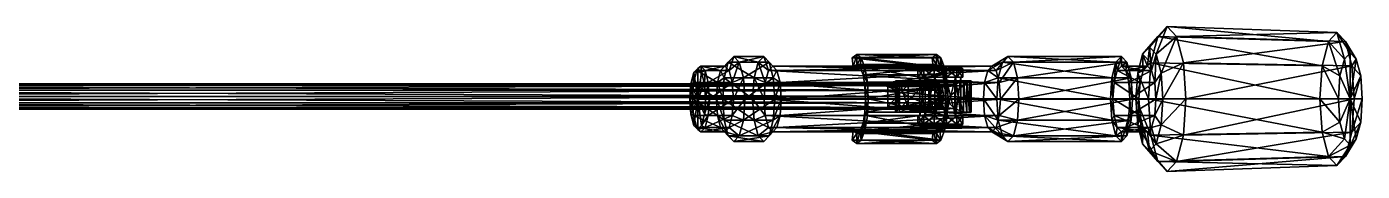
# Model space of a CAD drawing. Extents: x -34 to 96, y -27 to 27.
# Drawn here: x 31 to 95.7, y -3.6 to 3.4 of the extents above; entities that cross this region are included whole.
import ezdxf

# ---------------------------------------------------------------- set-up
doc = ezdxf.new("R2010")
doc.units = 0
doc.layers.add('MICR', color=171, linetype='CONTINUOUS')

msp = doc.modelspace()

# ---------------------------------------------------------------- meshes
at = {"layer": 'MICR', "color": 171}
mesh = msp.add_polyface(dxfattribs=at)
corners = [(86.021317, -0.117316, 169.641052), (85.933884, 1.143593, 169.967361), (87.016602, 1.64003, 169.367294), (85.694984, 2.066643, 170.858948), (86.683624, 2.926497, 170.609955), (85.368637, 2.404502, 172.076904), (86.228806, 3.397376, 172.307404), (85.04229, 2.066643, 173.29483), (85.773972, 2.926497, 174.004868), (84.803375, 1.143593, 174.186447), (85.44101, 1.640031, 175.247467), (84.715942, -0.117315, 174.512802), (85.319138, -0.117315, 175.702347), (84.803375, -1.378224, 174.186462), (85.44101, -1.874661, 175.247482), (85.04229, -2.301273, 173.29483), (85.773972, -3.161127, 174.004883), (85.368637, -2.639133, 172.07692), (86.228806, -3.632007, 172.307404), (85.694984, -2.301274, 170.858963), (86.683624, -3.161129, 170.60997), (85.933884, -1.378226, 169.967361), (87.016602, -1.874664, 169.36731), (87.138458, -0.117315, 168.912491), (85.683578, -0.117316, 170.515167), (85.628448, 0.677729, 170.720901), (85.477814, 1.259724, 171.283066), (85.272041, 1.472753, 172.051025), (85.066269, 1.259724, 172.818954), (84.915634, 0.677713, 173.381149), (84.860504, -0.117315, 173.586914), (84.915634, -0.912344, 173.381149), (85.066269, -1.494354, 172.818954), (85.272041, -1.707384, 172.051025), (85.477814, -1.494355, 171.283081), (85.628448, -0.912361, 170.720917), (84.427872, -0.117316, 170.178696), (84.372742, 0.677729, 170.384445), (84.222107, 1.259724, 170.946594), (84.016342, 1.472753, 171.714554), (83.81057, 1.259724, 172.482483), (83.659927, 0.677713, 173.044678), (83.659927, -0.912344, 173.044693), (83.81057, -1.494354, 172.482483), (84.016342, -1.707384, 171.714569), (84.222107, -1.494355, 170.946609), (84.372742, -0.912361, 170.384445), (84.551331, -0.117316, 169.717926), (84.479668, 0.916242, 169.985397), (84.479668, -1.150875, 169.985413)]
mesh.append_faces([[corners[k] for k in face] for face in [(3, 6, 4), (5, 8, 6), (7, 10, 8), (9, 12, 10), (11, 14, 12), (13, 16, 14), (15, 18, 16), (17, 20, 18)]], dxfattribs={"vtx0": -1})
mesh.append_faces([[corners[k] for k in face] for face in [(0, 1, 2), (1, 3, 4), (3, 5, 6), (5, 7, 8), (7, 9, 10), (9, 11, 12), (11, 13, 14), (13, 15, 16), (15, 17, 18), (17, 19, 20), (19, 21, 22), (21, 0, 23), (1, 0, 24), (24, 25, 1), (3, 1, 25), (25, 26, 3), (5, 3, 26), (26, 27, 5), (7, 5, 27), (27, 28, 7), (9, 7, 28), (28, 29, 9), (11, 9, 29), (29, 30, 11), (13, 11, 30), (30, 31, 13), (15, 13, 31), (31, 32, 15), (17, 15, 32), (32, 33, 17), (19, 17, 33), (33, 34, 19), (21, 19, 34), (34, 35, 21), (0, 21, 35), (35, 24, 0), (25, 24, 36), (36, 37, 25), (26, 25, 37), (37, 38, 26), (27, 26, 38), (38, 39, 27), (28, 27, 39), (29, 28, 40), (30, 29, 41), (32, 31, 42), (33, 32, 43), (34, 33, 44), (44, 45, 34), (35, 34, 45), (45, 46, 35), (24, 35, 46), (46, 36, 24), (47, 48, 37), (49, 47, 36)]], dxfattribs={"vtx2": -1})
mesh = msp.add_polyface(dxfattribs=at)
corners = [(86.021317, -0.117316, 169.641052), (87.016602, 1.64003, 169.367294), (87.138458, -0.117315, 168.912491), (85.933884, 1.143593, 169.967361), (86.683624, 2.926497, 170.609955), (85.694984, -2.301274, 170.858963), (87.016602, -1.874664, 169.36731), (86.683624, -3.161129, 170.60997), (85.933884, -1.378226, 169.967361), (95.18428, 1.496972, 171.812317), (95.296204, -0.117313, 171.394577), (94.878418, 2.67871, 172.953812), (86.228806, 3.397376, 172.307404), (94.460602, 3.111255, 174.513062), (85.773972, 2.926497, 174.004868), (94.042801, 2.67871, 176.072357), (85.44101, 1.640031, 175.247467), (93.736946, 1.496972, 177.213837), (85.319138, -0.117315, 175.702347), (93.624992, -0.117312, 177.631653), (85.44101, -1.874661, 175.247482), (93.736946, -1.731596, 177.213837), (85.773972, -3.161127, 174.004883), (94.042801, -2.913335, 176.072357), (86.228806, -3.632007, 172.307404), (94.460602, -3.345882, 174.513077), (94.878418, -2.913336, 172.953827), (95.18428, -1.731599, 171.812332), (95.610748, 1.002597, 172.81311), (95.688416, -0.117313, 172.5233), (95.39856, 1.822428, 173.604996), (95.108704, 2.122506, 174.686752), (94.818855, 1.822428, 175.768524), (94.606667, 1.002597, 176.56041), (94.529007, -0.117312, 176.85025), (94.606667, -1.237222, 176.560425), (94.818855, -2.057053, 175.768524), (95.108704, -2.357132, 174.686752), (95.39856, -2.057054, 173.605011), (95.610748, -1.237224, 172.81311), (95.108704, -0.117313, 174.686752)]
mesh.append_faces([[corners[k] for k in face] for face in [(0, 1, 2), (3, 4, 1), (5, 6, 7), (8, 2, 6), (2, 9, 10), (1, 11, 9), (4, 13, 11), (12, 15, 13), (14, 17, 15), (16, 19, 17), (18, 21, 19), (20, 23, 21), (22, 25, 23), (24, 26, 25), (7, 27, 26), (6, 10, 27), (10, 28, 29), (9, 30, 28), (11, 31, 30), (13, 32, 31), (15, 33, 32), (17, 34, 33), (19, 35, 34), (21, 36, 35), (23, 37, 36), (25, 38, 37), (26, 39, 38), (27, 29, 39)]], dxfattribs={"vtx0": -1})
mesh.append_faces([[corners[k] for k in face] for face in [(29, 28, 40), (28, 30, 40), (30, 31, 40), (31, 32, 40), (32, 33, 40), (33, 34, 40), (34, 35, 40), (35, 36, 40), (36, 37, 40), (37, 38, 40), (38, 39, 40), (39, 29, 40)]], dxfattribs={"vtx1": -1, "vtx2": -1})
mesh.append_faces([[corners[k] for k in face] for face in [(2, 1, 9), (1, 4, 11), (4, 12, 13), (12, 14, 15), (14, 16, 17), (16, 18, 19), (18, 20, 21), (20, 22, 23), (22, 24, 25), (24, 7, 26), (7, 6, 27), (6, 2, 10), (10, 9, 28), (9, 11, 30), (11, 13, 31), (13, 15, 32), (15, 17, 33), (17, 19, 34), (19, 21, 35), (21, 23, 36), (23, 25, 37), (25, 26, 38), (26, 27, 39), (27, 10, 29)]], dxfattribs={"vtx2": -1})
mesh = msp.add_polyface(dxfattribs=at)
corners = [(25.960756, 0.070827, 0.83757), (25.83005, 0.558632, 0.83757), (25.83005, 0.558633, 5.983749), (25.960756, 0.070828, 5.983749), (25.472952, 0.91573, 0.83757), (25.472952, 0.915731, 5.983749), (25.47295, -0.774076, 0.83757), (25.83005, -0.416979, 0.83757), (25.83005, -0.416977, 5.983749), (25.47295, -0.774075, 5.983749), (26.886934, 1.168825, -0.000038), (27.181143, 0.070827, -0.000038), (24.985147, 0.070827, -0.000038), (26.083145, 1.972615, -0.000038), (26.886934, -1.027173, -0.000038), (26.083143, -1.830962, -0.000038), (27.181143, 0.070827, 0.465294), (26.886934, 1.168825, 0.465294), (26.083145, 1.972615, 0.465294), (24.985146, 1.046437, 0.83757), (26.083143, -1.830962, 0.465294), (26.886934, -1.027173, 0.465294), (24.985146, 2.266823, 0.465293), (24.985146, -2.125169, -0.000038), (25.650734, 0.455106, 6.183746), (25.7537, 0.070828, 6.183746), (25.369423, 0.736416, 6.183746), (25.650734, -0.313449, 6.183746), (74.964539, 0.000012, 161.824158), (74.992798, 0.308269, 161.746521), (2.636459, 0.308278, 135.410965), (2.608215, 0.000021, 135.488571), (75.069962, 0.533928, 161.53447), (2.713642, 0.533937, 135.198914), (75.175415, 0.616525, 161.244812), (2.819069, 0.616534, 134.909271), (75.280846, 0.533928, 160.955124), (2.924507, 0.533937, 134.619568), (75.358025, 0.308269, 160.743073), (3.00168, 0.308278, 134.407547), (75.386269, 0.000012, 160.665466), (3.029928, 0.000021, 134.329926), (75.358025, -0.308244, 160.743088), (3.00168, -0.308235, 134.407562), (75.280846, -0.533904, 160.955139), (2.924507, -0.533895, 134.619583), (75.175415, -0.616501, 161.244827), (2.819069, -0.616492, 134.909286), (75.069962, -0.533904, 161.534485), (2.713642, -0.533895, 135.198929), (74.992798, -0.308245, 161.746536), (2.636459, -0.308236, 135.41098), (63.144203, 0.625949, 167.454651), (63.092667, -0.117315, 167.647034), (63.22377, -0.117315, 167.789322)]
mesh.append_faces([[corners[k] for k in face] for face in [(0, 2, 3), (1, 5, 2), (6, 8, 9), (7, 3, 8), (28, 30, 31), (29, 33, 30), (32, 35, 33), (34, 37, 35), (36, 39, 37), (38, 41, 39), (40, 43, 41), (42, 45, 43), (44, 47, 45), (46, 49, 47), (48, 51, 49), (50, 31, 51)]], dxfattribs={"vtx0": -1})
mesh.append_faces([[corners[k] for k in face] for face in [(10, 11, 12), (13, 10, 12), (14, 15, 12), (11, 14, 12)]], dxfattribs={"vtx1": -1, "vtx2": -1})
mesh.append_faces([[corners[k] for k in face] for face in [(0, 1, 2), (1, 4, 5), (6, 7, 8), (7, 0, 3), (1, 0, 16), (16, 17, 1), (4, 1, 17), (17, 18, 4), (19, 4, 18), (7, 6, 20), (20, 21, 7), (0, 7, 21), (21, 16, 0), (17, 16, 11), (11, 10, 17), (18, 17, 10), (10, 13, 18), (22, 18, 13), (23, 15, 20), (21, 20, 15), (15, 14, 21), (16, 21, 14), (14, 11, 16), (3, 2, 24), (24, 25, 3), (2, 5, 26), (26, 24, 2), (9, 8, 27), (8, 3, 25), (25, 27, 8), (28, 29, 30), (29, 32, 33), (32, 34, 35), (34, 36, 37), (36, 38, 39), (38, 40, 41), (40, 42, 43), (42, 44, 45), (44, 46, 47), (46, 48, 49), (48, 50, 51), (50, 28, 31), (52, 53, 54)]], dxfattribs={"vtx2": -1})
mesh = msp.add_polyface(dxfattribs=at)
corners = [(67.211159, -0.117316, 165.071609), (67.139488, 0.916242, 165.339081), (67.469055, 0.677729, 165.855072), (66.943665, 1.672836, 166.069885), (67.31842, 1.259724, 166.417236), (67.112648, 1.472753, 167.185181), (66.676163, 1.949774, 167.068222), (66.906876, 1.259724, 167.95311), (66.408661, 1.672836, 168.066528), (66.756233, 0.677713, 168.515305), (66.21283, 0.916222, 168.797379), (66.701103, -0.117315, 168.721085), (66.141159, -0.117315, 169.06488), (66.756233, -0.912344, 168.51532), (66.21283, -1.150852, 168.797394), (66.906876, -1.494354, 167.953125), (66.408661, -1.907466, 168.066544), (67.112648, -1.707384, 167.185196), (66.676163, -2.184404, 167.068237), (67.31842, -1.494355, 166.417236), (66.943665, -1.907467, 166.069901), (67.469055, -0.912361, 165.855072), (67.139488, -1.150875, 165.339081), (65.762268, -0.117316, 164.68338), (65.690598, 0.916242, 164.950836), (65.494781, 1.672836, 165.681656), (65.22728, 1.949773, 166.679993), (64.959778, 1.672836, 167.678299), (64.763947, 0.916222, 168.409149), (64.692276, -0.117315, 168.676651), (64.763947, -1.150852, 168.409164), (64.959778, -1.907466, 167.678299), (65.22728, -2.184404, 166.679993), (65.494781, -1.907467, 165.681656), (65.690598, -1.150875, 164.950851), (65.205956, -0.117316, 165.028168), (65.150826, 0.677729, 165.233902), (65.000198, 1.259724, 165.796066), (64.794418, 1.472753, 166.564026), (64.588654, 1.259724, 167.33194), (64.588654, -1.494355, 167.331955), (64.794418, -1.707384, 166.564026), (65.000198, -1.494356, 165.796066), (65.150826, -0.912361, 165.233917), (64.046844, -0.117316, 164.717575), (63.991714, -0.912361, 164.923325)]
mesh.append_faces([[corners[k] for k in face] for face in [(0, 1, 2), (1, 3, 4), (5, 4, 3), (3, 6, 5), (7, 5, 6), (6, 8, 7), (9, 7, 8), (8, 10, 9), (11, 9, 10), (10, 12, 11), (13, 11, 12), (12, 14, 13), (15, 13, 14), (14, 16, 15), (17, 15, 16), (16, 18, 17), (19, 17, 18), (18, 20, 19), (21, 19, 20), (20, 22, 21), (1, 0, 23), (23, 24, 1), (3, 1, 24), (24, 25, 3), (6, 3, 25), (25, 26, 6), (8, 6, 26), (26, 27, 8), (10, 8, 27), (27, 28, 10), (12, 10, 28), (28, 29, 12), (14, 12, 29), (29, 30, 14), (16, 14, 30), (30, 31, 16), (18, 16, 31), (31, 32, 18), (20, 18, 32), (32, 33, 20), (22, 20, 33), (33, 34, 22), (0, 22, 34), (34, 23, 0), (24, 23, 35), (35, 36, 24), (25, 24, 36), (36, 37, 25), (26, 25, 37), (37, 38, 26), (27, 26, 38), (38, 39, 27), (28, 27, 39), (32, 31, 40), (40, 41, 32), (33, 32, 41), (41, 42, 33), (34, 33, 42), (42, 43, 34), (23, 34, 43), (43, 35, 23), (36, 35, 44), (35, 43, 45)]], dxfattribs={"vtx2": -1})
mesh = msp.add_polyface(dxfattribs=at)
corners = [(73.070908, -0.756363, 162.30098), (73.130119, -0.756363, 162.449005), (73.070908, 0.766728, 162.30098), (73.130119, 0.766728, 162.449005), (73.263847, -0.756363, 162.567734), (73.085861, 0.766728, 162.122772), (73.085861, -0.756363, 162.122772), (72.690475, -0.480256, 166.748016), (72.690475, 0.490621, 166.748001), (73.677361, 0.590621, 162.67865), (74.886292, 1.425679, 169.929871), (71.020653, 1.425679, 168.894073), (71.186066, 1.55281, 168.276718), (71.186066, 2.040183, 168.276718), (70.972382, 1.875953, 169.074234), (75.051704, 2.040183, 169.312515), (75.051704, 1.552809, 169.312515), (71.351486, 1.425679, 167.659378), (71.399765, 1.875953, 167.479218), (75.265396, 1.875953, 168.515015), (75.217125, 1.425679, 168.69516), (71.49173, 1.063641, 167.136002), (71.580917, 1.408266, 166.803131), (75.446548, 1.408266, 167.838913), (75.357361, 1.063641, 168.171799), (71.585426, 0.521814, 166.786301), (71.701965, 0.708323, 166.351379), (75.567596, 0.708323, 167.387161), (75.451065, 0.521814, 167.822098), (71.618332, -0.117315, 166.663513), (71.744476, -0.117315, 166.192749), (75.610107, -0.117316, 167.228546), (75.483963, -0.117316, 167.69931), (71.585426, -0.756445, 166.786316), (71.701965, -0.942954, 166.351379), (75.567596, -0.942954, 167.387177), (75.451065, -0.756445, 167.822098), (71.49173, -1.298272, 167.136017), (71.580917, -1.642897, 166.803131), (75.446556, -1.642897, 167.838928), (75.357361, -1.298272, 168.171814), (71.351486, -1.66031, 167.659378), (71.399765, -2.110584, 167.479218), (75.265396, -2.110584, 168.515015), (75.217125, -1.66031, 168.695175), (71.186066, -1.787441, 168.276733), (71.186066, -2.274814, 168.276733), (75.051704, -2.274814, 169.312531), (75.051704, -1.787441, 169.312531), (71.020653, -1.66031, 168.894089), (70.972382, -2.110584, 169.074234), (74.838013, -2.110584, 170.110031), (67.524185, -0.117316, 165.649323), (67.469055, 0.677729, 165.855072), (78.094223, 0.677729, 168.702103), (67.31842, 1.259724, 166.417236), (77.943596, 1.259724, 169.264267), (67.112648, 1.472753, 167.185181), (77.737823, 1.472753, 170.032211), (66.906876, 1.259724, 167.95311), (77.532059, 1.259724, 170.80014), (66.756233, 0.677713, 168.515305), (77.381409, 0.677713, 171.362335), (66.701103, -0.117315, 168.721085), (77.326279, -0.117315, 171.568115), (66.756233, -0.912344, 168.51532), (77.381409, -0.912344, 171.36235), (66.906876, -1.494354, 167.953125), (77.532059, -1.494354, 170.80014), (67.112648, -1.707384, 167.185196), (77.737823, -1.707384, 170.032227), (67.31842, -1.494355, 166.417236), (77.943596, -1.494355, 169.264267), (67.469055, -0.912361, 165.855072), (78.094223, -0.912361, 168.702103), (78.149353, -0.117316, 168.496353), (67.211159, -0.117316, 165.071609), (67.139488, 0.916242, 165.339081), (67.139488, -1.150875, 165.339081)]
mesh.append_faces([[corners[k] for k in face] for face in [(11, 13, 12), (14, 15, 13), (12, 18, 17), (13, 19, 18), (17, 22, 21), (18, 23, 22), (21, 26, 25), (22, 27, 26), (25, 30, 29), (26, 31, 30), (29, 34, 33), (30, 35, 34), (33, 38, 37), (34, 39, 38), (37, 42, 41), (38, 43, 42), (41, 46, 45), (42, 47, 46), (45, 50, 49), (46, 51, 50)]], dxfattribs={"vtx0": -1})
mesh.append_faces([[corners[k] for k in face] for face in [(0, 1, 2), (3, 2, 1), (1, 4, 3), (2, 5, 0), (6, 0, 5), (11, 10, 14), (50, 51, 49)]], dxfattribs={"vtx1": -1})
mesh.append_faces([[corners[k] for k in face] for face in [(7, 8, 9), (10, 11, 12), (11, 14, 13), (16, 12, 17), (12, 13, 18), (20, 17, 21), (17, 18, 22), (24, 21, 25), (21, 22, 26), (28, 25, 29), (25, 26, 30), (32, 29, 33), (29, 30, 34), (36, 33, 37), (33, 34, 38), (40, 37, 41), (37, 38, 42), (44, 41, 45), (41, 42, 46), (48, 45, 49), (45, 46, 50), (52, 53, 54), (53, 55, 56), (55, 57, 58), (57, 59, 60), (59, 61, 62), (61, 63, 64), (63, 65, 66), (65, 67, 68), (67, 69, 70), (69, 71, 72), (71, 73, 74), (73, 52, 75), (53, 52, 76), (55, 53, 77), (52, 73, 78), (78, 76, 52)]], dxfattribs={"vtx2": -1})
mesh = msp.add_polyface(dxfattribs=at)
corners = [(75.237152, 1.44505, 161.271942), (74.240906, 1.44505, 161.538895), (74.507851, 1.44505, 162.001236), (74.240906, 1.44505, 161.005005), (74.507851, 1.44505, 160.542648), (74.970207, 0.944949, 162.268188), (74.507851, 0.944949, 162.001236), (74.507851, -0.941985, 162.001251), (74.240906, 0.944949, 161.538895), (74.240906, -0.941985, 161.538895), (74.240906, 0.944949, 161.005005), (74.240906, -0.941985, 161.005005), (74.507851, 0.944949, 160.542648), (74.507851, -0.941985, 160.542664), (74.943413, 0.94505, 162.368179), (74.434647, 0.94505, 162.074448), (74.140915, 0.945049, 161.565689), (74.140915, 0.94505, 160.97821), (74.434647, 0.945049, 160.469437), (74.970207, 0.94495, 160.275711), (74.943413, 0.945049, 160.175705), (74.943413, 1.34505, 162.368179), (74.434647, 1.34505, 162.074448), (74.140915, 1.34505, 161.565689), (74.140915, 1.34505, 160.97821), (74.434647, 1.34505, 160.469437), (74.943413, 1.34505, 160.175705), (74.970207, 1.44505, 162.268188), (74.761185, -0.480256, 167.302872), (74.761185, 0.490621, 167.302872), (72.690475, 0.490621, 166.748001), (73.085861, -0.756363, 162.122772), (73.085861, 0.766728, 162.122772), (74.687653, 0.766728, 159.498138), (73.263847, 0.766728, 162.567734), (76.354813, 0.766728, 163.395966), (73.070908, 0.766728, 162.30098), (73.130119, 0.766728, 162.449005), (73.263847, -0.756363, 162.567734), (73.677361, 0.590621, 162.67865), (73.677361, -0.580256, 162.67865), (75.941254, 0.590621, 163.285278), (74.886292, 1.425679, 169.929871), (71.186066, 1.55281, 168.276718), (75.051704, 1.552809, 169.312515), (70.972382, 1.875953, 169.074234), (74.838013, 1.875953, 170.110016), (75.051704, 2.040183, 169.312515), (71.351486, 1.425679, 167.659378), (75.217125, 1.425679, 168.69516), (71.186066, 2.040183, 168.276718), (75.265396, 1.875953, 168.515015), (71.49173, 1.063641, 167.136002), (75.357361, 1.063641, 168.171799), (71.399765, 1.875953, 167.479218), (75.446548, 1.408266, 167.838913), (71.585426, 0.521814, 166.786301), (75.451065, 0.521814, 167.822098), (71.580917, 1.408266, 166.803131), (75.567596, 0.708323, 167.387161), (71.618332, -0.117315, 166.663513), (75.483963, -0.117316, 167.69931), (71.701965, 0.708323, 166.351379), (75.610107, -0.117316, 167.228546), (78.094223, 0.677729, 168.702103), (78.149353, -0.117316, 168.496353), (67.524185, -0.117316, 165.649323), (77.943596, 1.259724, 169.264267), (67.469055, 0.677729, 165.855072), (77.737823, 1.472753, 170.032211), (67.31842, 1.259724, 166.417236), (77.532059, 1.259724, 170.80014), (67.112648, 1.472753, 167.185181), (77.381409, 0.677713, 171.362335), (66.906876, 1.259724, 167.95311), (77.326279, -0.117315, 171.568115), (66.756233, 0.677713, 168.515305)]
mesh.append_faces([[corners[k] for k in face] for face in [(42, 43, 44), (44, 48, 49), (49, 52, 53), (53, 56, 57), (57, 60, 61)]], dxfattribs={"vtx0": -1})
mesh.append_faces([[corners[k] for k in face] for face in [(0, 1, 2), (0, 3, 1), (0, 4, 3), (33, 34, 35), (33, 36, 37), (33, 37, 34)]], dxfattribs={"vtx0": -1, "vtx2": -1})
mesh.append_faces([[corners[k] for k in face] for face in [(34, 37, 38), (46, 45, 42)]], dxfattribs={"vtx1": -1})
mesh.append_faces([[corners[k] for k in face] for face in [(5, 6, 7), (6, 8, 9), (8, 10, 11), (10, 12, 13), (14, 15, 6), (8, 6, 15), (15, 16, 8), (10, 8, 16), (16, 17, 10), (12, 10, 17), (17, 18, 12), (19, 12, 18), (18, 20, 19), (15, 14, 21), (21, 22, 15), (16, 15, 22), (22, 23, 16), (17, 16, 23), (23, 24, 17), (18, 17, 24), (24, 25, 18), (20, 18, 25), (25, 26, 20), (22, 21, 27), (27, 2, 22), (23, 22, 2), (2, 1, 23), (24, 23, 1), (1, 3, 24), (25, 24, 3), (3, 4, 25), (26, 25, 4), (28, 29, 30), (31, 32, 33), (33, 32, 36), (35, 34, 39), (40, 39, 34), (41, 39, 30), (30, 29, 41), (45, 46, 47), (50, 47, 51), (54, 51, 55), (58, 55, 59), (62, 59, 63), (64, 65, 66), (67, 64, 68), (69, 67, 70), (71, 69, 72), (73, 71, 74), (75, 73, 76)]], dxfattribs={"vtx2": -1})
mesh = msp.add_polyface(dxfattribs=at)
corners = [(74.992798, 0.308269, 161.746521), (74.964539, 0.000012, 161.824158), (75.175415, 0.000012, 161.244827), (75.069962, 0.533928, 161.53447), (75.175415, 0.616525, 161.244812), (75.280846, 0.533928, 160.955124), (75.358025, 0.308269, 160.743073), (75.386269, 0.000012, 160.665466), (75.237152, 1.44505, 161.271942), (75.966446, 1.44505, 162.001236), (76.233383, 1.445049, 161.538895), (75.504089, 1.44505, 162.268188), (74.970207, 1.44505, 162.268188), (74.507851, 1.44505, 162.001236), (74.970207, 1.44505, 160.275711), (74.507851, 1.44505, 160.542648), (75.504089, 1.445049, 160.275711), (75.966446, 1.44505, 160.542648), (76.233383, 1.44505, 161.005005), (76.233383, 0.944949, 161.538895), (75.966446, 0.944949, 162.001236), (75.966446, -0.941985, 162.001251), (75.504089, 0.944949, 162.268188), (75.504089, -0.941985, 162.268188), (74.970207, 0.944949, 162.268188), (74.970207, -0.941985, 162.268188), (74.507851, 0.944949, 160.542648), (74.970207, 0.94495, 160.275711), (74.970207, -0.941985, 160.275711), (75.504089, 0.94495, 160.275711), (75.504089, -0.941985, 160.275711), (75.966446, 0.944949, 160.542648), (75.966446, -0.941985, 160.542664), (76.03965, 0.945049, 162.074448), (75.530884, 0.94505, 162.368179), (74.943413, 0.94505, 162.368179), (74.507851, 0.944949, 162.001236), (74.943413, 0.945049, 160.175705), (75.530884, 0.945049, 160.175705), (76.03965, 0.945049, 160.469437), (76.03965, 1.34505, 162.074448), (75.530884, 1.34505, 162.368179), (74.943413, 1.34505, 162.368179), (74.943413, 1.34505, 160.175705), (75.530884, 1.345049, 160.175705), (76.03965, 1.34505, 160.469437), (74.687653, -0.756363, 159.498138), (74.687653, 0.766728, 159.498138), (76.656555, 0.766728, 160.025711), (76.731445, 0.766728, 163.099609), (76.529999, 0.766728, 163.360016), (76.655289, 0.766728, 163.261429), (76.354813, 0.766728, 163.395966), (73.677361, 0.590621, 162.67865), (75.941254, 0.590621, 163.285278), (75.941254, -0.580256, 163.285278), (74.761185, 0.490621, 167.302872), (74.838013, 1.875953, 170.110016), (75.051704, 1.552809, 169.312515), (75.051704, 2.040183, 169.312515), (74.886292, 1.425679, 169.929871), (75.217125, 1.425679, 168.69516), (75.265396, 1.875953, 168.515015), (75.357361, 1.063641, 168.171799), (75.446548, 1.408266, 167.838913), (75.451065, 0.521814, 167.822098), (75.567596, 0.708323, 167.387161), (75.483963, -0.117316, 167.69931), (75.610107, -0.117316, 167.228546)]
mesh.append_faces([[corners[k] for k in face] for face in [(47, 49, 48), (57, 58, 59), (59, 61, 62), (62, 63, 64), (64, 65, 66), (66, 67, 68)]], dxfattribs={"vtx0": -1})
mesh.append_faces([[corners[k] for k in face] for face in [(8, 9, 10), (8, 11, 9), (8, 12, 11), (8, 13, 12), (8, 14, 15), (8, 16, 14), (8, 17, 16), (8, 18, 17), (8, 10, 18), (47, 50, 51), (47, 52, 50), (47, 51, 49)]], dxfattribs={"vtx0": -1, "vtx2": -1})
mesh.append_faces([[corners[k] for k in face] for face in [(0, 1, 2), (3, 0, 2), (4, 3, 2), (5, 4, 2), (6, 5, 2), (7, 6, 2)]], dxfattribs={"vtx1": -1, "vtx2": -1})
mesh.append_faces([[corners[k] for k in face] for face in [(19, 20, 21), (20, 22, 23), (22, 24, 25), (26, 27, 28), (27, 29, 30), (29, 31, 32), (22, 20, 33), (33, 34, 22), (24, 22, 34), (34, 35, 24), (36, 24, 35), (29, 27, 37), (37, 38, 29), (31, 29, 38), (38, 39, 31), (34, 33, 40), (40, 41, 34), (35, 34, 41), (41, 42, 35), (38, 37, 43), (43, 44, 38), (39, 38, 44), (44, 45, 39), (41, 40, 9), (9, 11, 41), (42, 41, 11), (11, 12, 42), (15, 14, 43), (44, 43, 14), (14, 16, 44), (45, 44, 16), (16, 17, 45), (46, 47, 48), (53, 54, 52), (55, 54, 56), (57, 60, 58), (59, 58, 61), (62, 61, 63), (64, 63, 65), (66, 65, 67)]], dxfattribs={"vtx2": -1})
mesh = msp.add_polyface(dxfattribs=at)
corners = [(76.233383, 0.944949, 161.538895), (75.966446, -0.941985, 162.001251), (76.233383, -0.941985, 161.538895), (75.966446, 0.944949, 160.542648), (76.233383, 0.944949, 161.005005), (76.233383, -0.941985, 161.005005), (75.966446, 0.944949, 162.001236), (76.333389, 0.945049, 161.565689), (76.03965, 0.945049, 162.074448), (76.03965, 0.945049, 160.469437), (76.333389, 0.94505, 160.97821), (76.03965, -0.942085, 162.074463), (76.333389, -0.942085, 161.565689), (75.966446, -0.941985, 160.542664), (76.333389, -0.942085, 160.97821), (76.03965, -0.942085, 160.469452), (76.333389, 1.345049, 161.565689), (76.03965, 1.34505, 162.074448), (76.03965, 1.34505, 160.469437), (76.333389, 1.34505, 160.97821), (76.03965, -1.342085, 162.074463), (76.333389, -1.342085, 161.565689), (76.333389, -1.342085, 160.97821), (76.03965, -1.342085, 160.469452), (76.233383, 1.445049, 161.538895), (75.966446, 1.44505, 162.001236), (75.966446, 1.44505, 160.542648), (76.233383, 1.44505, 161.005005), (75.966446, -1.442085, 162.001251), (76.233383, -1.442085, 161.538895), (76.233383, -1.442085, 161.005005), (75.966446, -1.442085, 160.542664), (76.656555, -0.756363, 160.025711), (76.656555, 0.766728, 160.025711), (76.731445, 0.766728, 163.099609), (76.731445, -0.756363, 163.099625), (76.529999, -0.756363, 163.360031), (76.655289, -0.756363, 163.261429), (76.529999, 0.766728, 163.360016), (76.655289, 0.766728, 163.261429), (76.354813, 0.766728, 163.395966), (76.354813, -0.756363, 163.395981), (75.941254, 0.590621, 163.285278), (75.941254, -0.580256, 163.285278), (77.943596, 1.259724, 169.264267), (77.737823, 1.472753, 170.032211), (78.510567, 1.949774, 170.239273), (77.532059, 1.259724, 170.80014), (78.243073, 1.672836, 171.237579), (78.047226, 0.916222, 171.96843), (77.381409, 0.677713, 171.362335), (77.975555, -0.117315, 172.235931), (77.326279, -0.117315, 171.568115), (78.047226, -1.150852, 171.968445), (77.381409, -0.912344, 171.36235), (78.243073, -1.907466, 171.237579), (77.532059, -1.494354, 170.80014), (78.510567, -2.184404, 170.239288), (77.737823, -1.707384, 170.032227), (77.943596, -1.494355, 169.264267), (78.778076, -1.907467, 169.240952)]
mesh.append_faces([[corners[k] for k in face] for face in [(0, 1, 2), (4, 2, 5), (32, 34, 35)]], dxfattribs={"vtx0": -1})
mesh.append_faces([[corners[k] for k in face] for face in [(36, 37, 38), (39, 38, 37), (37, 35, 39), (34, 39, 35), (38, 40, 36), (41, 36, 40)]], dxfattribs={"vtx1": -1})
mesh.append_faces([[corners[k] for k in face] for face in [(3, 4, 5), (4, 0, 2), (6, 0, 7), (7, 8, 6), (4, 3, 9), (9, 10, 4), (0, 4, 10), (10, 7, 0), (2, 1, 11), (11, 12, 2), (13, 5, 14), (14, 15, 13), (5, 2, 12), (12, 14, 5), (8, 7, 16), (16, 17, 8), (10, 9, 18), (18, 19, 10), (7, 10, 19), (19, 16, 7), (12, 11, 20), (20, 21, 12), (15, 14, 22), (22, 23, 15), (14, 12, 21), (21, 22, 14), (17, 16, 24), (24, 25, 17), (19, 18, 26), (26, 27, 19), (16, 19, 27), (27, 24, 16), (21, 20, 28), (28, 29, 21), (23, 22, 30), (30, 31, 23), (22, 21, 29), (29, 30, 22), (32, 33, 34), (41, 40, 42), (42, 43, 41), (44, 45, 46), (45, 47, 48), (49, 48, 47), (47, 50, 49), (51, 49, 50), (50, 52, 51), (53, 51, 52), (52, 54, 53), (55, 53, 54), (54, 56, 55), (57, 55, 56), (56, 58, 57), (58, 59, 60)]], dxfattribs={"vtx2": -1})
mesh = msp.add_polyface(dxfattribs=at)
corners = [(84.016342, 1.472753, 171.714554), (83.81057, 1.259724, 172.482483), (85.066269, 1.259724, 172.818954), (83.659927, 0.677713, 173.044678), (84.915634, 0.677713, 173.381149), (83.604797, -0.117315, 173.250443), (84.860504, -0.117315, 173.586914), (84.915634, -0.912344, 173.381149), (83.659927, -0.912344, 173.044693), (83.81057, -1.494354, 172.482483), (85.066269, -1.494354, 172.818954), (84.016342, -1.707384, 171.714569), (85.272041, -1.707384, 172.051025), (84.372742, 0.677729, 170.384445), (84.427872, -0.117316, 170.178696), (84.551331, -0.117316, 169.717926), (84.222107, 1.259724, 170.946594), (84.479668, 0.916242, 169.985397), (84.283844, 1.672836, 170.716217), (84.016342, 1.949774, 171.714554), (83.74884, 1.672836, 172.71286), (83.553009, 0.916222, 173.44371), (83.481339, -0.117315, 173.711212), (83.553009, -1.150852, 173.44371), (83.74884, -1.907466, 172.71286), (84.016342, -2.184404, 171.714554), (84.222107, -1.494355, 170.946609), (84.283844, -1.907467, 170.716217), (84.372742, -0.912361, 170.384445), (84.479668, -1.150875, 169.985413), (79.045563, -0.117316, 168.242661), (78.973892, 0.916242, 168.510117), (78.778076, 1.672836, 169.240936), (78.510567, 1.949774, 170.239273), (78.243073, 1.672836, 171.237579), (78.047226, 0.916222, 171.96843), (77.975555, -0.117315, 172.235931), (78.047226, -1.150852, 171.968445), (78.243073, -1.907466, 171.237579), (78.510567, -2.184404, 170.239288), (78.778076, -1.907467, 169.240952), (78.973892, -1.150875, 168.510132), (78.149353, -0.117316, 168.496353), (78.094223, 0.677729, 168.702103), (77.943596, 1.259724, 169.264267), (77.737823, 1.472753, 170.032211), (77.737823, -1.707384, 170.032227), (77.943596, -1.494355, 169.264267), (78.094223, -0.912361, 168.702103)]
mesh.append_faces([[corners[k] for k in face] for face in [(0, 1, 2), (1, 3, 4), (3, 5, 6), (7, 6, 5), (5, 8, 7), (8, 9, 10), (9, 11, 12), (13, 14, 15), (16, 13, 17), (17, 18, 16), (0, 16, 18), (18, 19, 0), (1, 0, 19), (19, 20, 1), (3, 1, 20), (20, 21, 3), (5, 3, 21), (21, 22, 5), (8, 5, 22), (22, 23, 8), (9, 8, 23), (23, 24, 9), (11, 9, 24), (24, 25, 11), (26, 11, 25), (25, 27, 26), (28, 26, 27), (27, 29, 28), (14, 28, 29), (17, 15, 30), (30, 31, 17), (18, 17, 31), (31, 32, 18), (19, 18, 32), (32, 33, 19), (20, 19, 33), (33, 34, 20), (21, 20, 34), (34, 35, 21), (22, 21, 35), (35, 36, 22), (23, 22, 36), (36, 37, 23), (24, 23, 37), (37, 38, 24), (25, 24, 38), (38, 39, 25), (27, 25, 39), (39, 40, 27), (29, 27, 40), (40, 41, 29), (15, 29, 41), (41, 30, 15), (31, 30, 42), (42, 43, 31), (32, 31, 43), (43, 44, 32), (33, 32, 44), (34, 33, 45), (40, 39, 46), (41, 40, 47), (47, 48, 41), (30, 41, 48), (48, 42, 30)]], dxfattribs={"vtx2": -1})
mesh = msp.add_polyface(dxfattribs=at)
corners = [(63.810616, 0.625966, 164.967621), (63.862152, -0.117316, 164.775269), (63.477413, -0.117316, 166.211136), (63.669788, 1.170066, 165.493179), (63.477413, 1.369225, 166.211136), (63.285042, 1.170066, 166.929047), (63.144203, 0.625949, 167.454651), (63.092667, -0.117315, 167.647034), (63.144203, -0.860579, 167.454651), (63.285042, -1.404697, 166.929062), (63.477413, -1.603856, 166.211136), (63.669788, -1.404698, 165.493179), (63.810616, -0.860599, 164.967621), (64.588654, 1.259724, 167.33194), (64.438011, 0.677713, 167.89415), (64.763947, 0.916222, 168.409149), (64.692276, -0.117315, 168.676651), (64.382881, -0.117315, 168.099915), (64.763947, -1.150852, 168.409164), (64.438011, -0.912344, 167.89415), (64.959778, -1.907466, 167.678299), (64.588654, -1.494355, 167.331955), (64.046844, -0.117316, 164.717575), (63.991714, 0.677729, 164.923325), (65.150826, 0.677729, 165.233902), (65.000198, 1.259724, 165.796066), (63.841084, 1.259724, 165.485474), (64.794418, 1.472753, 166.564026), (63.635311, 1.472753, 166.253433), (63.429543, 1.259724, 167.021362), (63.2789, 0.677713, 167.583557), (63.22377, -0.117315, 167.789322), (63.2789, -0.912344, 167.583557), (63.429543, -1.494355, 167.021362), (64.794418, -1.707384, 166.564026), (63.635311, -1.707384, 166.253448), (65.000198, -1.494356, 165.796066), (63.841084, -1.494355, 165.485489), (65.150826, -0.912361, 165.233917), (63.991714, -0.912361, 164.923325), (65.205956, -0.117316, 165.028168)]
mesh.append_faces([[corners[k] for k in face] for face in [(0, 1, 2), (3, 0, 2), (4, 3, 2), (5, 4, 2), (6, 5, 2), (7, 6, 2), (8, 7, 2), (9, 8, 2), (10, 9, 2), (11, 10, 2), (12, 11, 2), (1, 12, 2)]], dxfattribs={"vtx1": -1, "vtx2": -1})
mesh.append_faces([[corners[k] for k in face] for face in [(13, 14, 15), (16, 15, 14), (14, 17, 16), (18, 16, 17), (17, 19, 18), (20, 18, 19), (19, 21, 20), (22, 23, 24), (25, 24, 23), (23, 26, 25), (27, 25, 26), (26, 28, 27), (13, 27, 28), (28, 29, 13), (14, 13, 29), (29, 30, 14), (17, 14, 30), (30, 31, 17), (19, 17, 31), (31, 32, 19), (21, 19, 32), (32, 33, 21), (34, 21, 33), (33, 35, 34), (36, 34, 35), (35, 37, 36), (38, 36, 37), (37, 39, 38), (39, 22, 40), (23, 22, 1), (1, 0, 23), (26, 23, 0), (0, 3, 26), (28, 26, 3), (3, 4, 28), (29, 28, 4), (4, 5, 29), (30, 29, 5), (5, 6, 30), (31, 30, 6), (32, 31, 7), (7, 8, 32), (33, 32, 8), (8, 9, 33), (35, 33, 9), (9, 10, 35), (37, 35, 10), (10, 11, 37), (39, 37, 11), (11, 12, 39), (22, 39, 12), (12, 1, 22)]], dxfattribs={"vtx2": -1})
mesh = msp.add_polyface(dxfattribs=at)
corners = [(74.507851, 0.944949, 162.001236), (74.240906, -0.941985, 161.538895), (74.507851, -0.941985, 162.001251), (74.240906, 0.944949, 161.538895), (74.240906, -0.941985, 161.005005), (74.240906, 0.944949, 161.005005), (74.507851, -0.941985, 160.542664), (74.507851, 0.944949, 160.542648), (74.970207, -0.941985, 160.275711), (75.237152, -1.442085, 161.271957), (74.507851, -1.442085, 162.001251), (74.240906, -1.442085, 161.538895), (74.240906, -1.442085, 161.005005), (74.507851, -1.442085, 160.542664), (74.970207, -0.941985, 162.268188), (74.434647, -0.942085, 162.074463), (74.943413, -0.942085, 162.368195), (74.140915, -0.942085, 161.565689), (74.140915, -0.942085, 160.97821), (74.434647, -0.942085, 160.469452), (74.943413, -0.942085, 160.17572), (74.434647, -1.342085, 162.074463), (74.943413, -1.342085, 162.368195), (74.140915, -1.342085, 161.565689), (74.140915, -1.342085, 160.97821), (74.434647, -1.342085, 160.469452), (74.943413, -1.342085, 160.17572), (74.970207, -1.442085, 160.275711), (74.687653, -0.756363, 159.498138), (76.354813, -0.756363, 163.395981), (73.085861, -0.756363, 162.122772), (74.761185, -0.480256, 167.302872), (72.690475, 0.490621, 166.748001), (72.690475, -0.480256, 166.748016), (74.687653, 0.766728, 159.498138), (73.070908, -0.756363, 162.30098), (73.130119, -0.756363, 162.449005), (73.263847, -0.756363, 162.567734), (73.263847, 0.766728, 162.567734), (73.677361, -0.580256, 162.67865), (75.941254, -0.580256, 163.285278), (73.677361, 0.590621, 162.67865), (75.483963, -0.117316, 167.69931), (71.585426, -0.756445, 166.786316), (75.451065, -0.756445, 167.822098), (71.744476, -0.117315, 166.192749), (75.610107, -0.117316, 167.228546), (75.567596, -0.942954, 167.387177), (71.49173, -1.298272, 167.136017), (75.357361, -1.298272, 168.171814), (71.701965, -0.942954, 166.351379), (75.446556, -1.642897, 167.838928), (71.351486, -1.66031, 167.659378), (75.217125, -1.66031, 168.695175), (71.580917, -1.642897, 166.803131), (75.265396, -2.110584, 168.515015), (71.186066, -1.787441, 168.276733), (75.051704, -1.787441, 169.312531), (71.399765, -2.110584, 167.479218), (75.051704, -2.274814, 169.312531), (71.020653, -1.66031, 168.894089), (74.886292, -1.66031, 169.929871), (71.186066, -2.274814, 168.276733), (74.838013, -2.110584, 170.110031), (77.381409, -0.912344, 171.36235), (77.326279, -0.117315, 171.568115), (66.701103, -0.117315, 168.721085), (77.532059, -1.494354, 170.80014), (66.756233, -0.912344, 168.51532), (77.737823, -1.707384, 170.032227), (66.906876, -1.494354, 167.953125), (77.943596, -1.494355, 169.264267), (67.112648, -1.707384, 167.185196), (78.094223, -0.912361, 168.702103), (67.31842, -1.494355, 166.417236), (78.149353, -0.117316, 168.496353), (67.469055, -0.912361, 165.855072)]
mesh.append_faces([[corners[k] for k in face] for face in [(0, 1, 2), (3, 4, 1), (5, 6, 4), (7, 8, 6), (31, 32, 33), (30, 34, 28), (36, 29, 37), (42, 43, 44), (44, 48, 49), (49, 52, 53), (53, 56, 57), (57, 60, 61)]], dxfattribs={"vtx0": -1})
mesh.append_faces([[corners[k] for k in face] for face in [(28, 29, 30), (35, 29, 36)]], dxfattribs={"vtx0": -1, "vtx1": -1})
mesh.append_faces([[corners[k] for k in face] for face in [(9, 10, 11), (9, 11, 12), (9, 12, 13), (29, 35, 30)]], dxfattribs={"vtx0": -1, "vtx2": -1})
mesh.append_faces([[corners[k] for k in face] for face in [(61, 60, 63)]], dxfattribs={"vtx1": -1})
mesh.append_faces([[corners[k] for k in face] for face in [(14, 2, 15), (15, 16, 14), (2, 1, 17), (17, 15, 2), (1, 4, 18), (18, 17, 1), (4, 6, 19), (19, 18, 4), (20, 19, 6), (16, 15, 21), (21, 22, 16), (15, 17, 23), (23, 21, 15), (17, 18, 24), (24, 23, 17), (18, 19, 25), (25, 24, 18), (19, 20, 26), (26, 25, 19), (22, 21, 10), (21, 23, 11), (11, 10, 21), (23, 24, 12), (12, 11, 23), (24, 25, 13), (13, 12, 24), (25, 26, 27), (27, 13, 25), (38, 37, 39), (40, 39, 37), (41, 39, 33), (39, 40, 31), (31, 33, 39), (45, 46, 47), (50, 47, 51), (54, 51, 55), (58, 55, 59), (62, 59, 63), (64, 65, 66), (67, 64, 68), (69, 67, 70), (71, 69, 72), (73, 71, 74), (75, 73, 76)]], dxfattribs={"vtx2": -1})
mesh = msp.add_polyface(dxfattribs=at)
corners = [(75.358025, -0.308244, 160.743088), (75.386269, 0.000012, 160.665466), (75.175415, 0.000012, 161.244827), (75.280846, -0.533904, 160.955139), (75.175415, -0.616501, 161.244827), (75.069962, -0.533904, 161.534485), (74.992798, -0.308245, 161.746536), (74.964539, 0.000012, 161.824158), (75.966446, 0.944949, 162.001236), (75.504089, -0.941985, 162.268188), (75.966446, -0.941985, 162.001251), (75.504089, 0.944949, 162.268188), (74.970207, -0.941985, 162.268188), (74.970207, 0.944949, 162.268188), (74.507851, -0.941985, 162.001251), (74.970207, 0.94495, 160.275711), (75.504089, -0.941985, 160.275711), (74.970207, -0.941985, 160.275711), (75.504089, 0.94495, 160.275711), (75.966446, -0.941985, 160.542664), (75.966446, 0.944949, 160.542648), (76.233383, -0.941985, 161.005005), (75.237152, -1.442085, 161.271957), (76.233383, -1.442085, 161.538895), (75.966446, -1.442085, 162.001251), (75.504089, -1.442085, 162.268188), (74.970207, -1.442085, 162.268188), (74.507851, -1.442085, 162.001251), (74.507851, -1.442085, 160.542664), (74.970207, -1.442085, 160.275711), (75.504089, -1.442085, 160.275711), (75.966446, -1.442085, 160.542664), (76.233383, -1.442085, 161.005005), (75.530884, -0.942085, 162.368195), (76.03965, -0.942085, 162.074463), (74.943413, -0.942085, 162.368195), (74.507851, -0.941985, 160.542664), (74.943413, -0.942085, 160.17572), (75.530884, -0.942085, 160.17572), (76.03965, -0.942085, 160.469452), (75.530884, -1.342085, 162.368195), (76.03965, -1.342085, 162.074463), (74.943413, -1.342085, 162.368195), (75.530884, -1.342085, 160.17572), (74.943413, -1.342085, 160.17572), (76.03965, -1.342085, 160.469452), (74.687653, -0.756363, 159.498138), (76.656555, -0.756363, 160.025711), (76.731445, -0.756363, 163.099625), (76.656555, 0.766728, 160.025711), (76.655289, -0.756363, 163.261429), (76.529999, -0.756363, 163.360031), (76.354813, -0.756363, 163.395981), (73.263847, -0.756363, 162.567734), (75.941254, -0.580256, 163.285278), (74.761185, 0.490621, 167.302872), (74.761185, -0.480256, 167.302872), (75.610107, -0.117316, 167.228546), (75.451065, -0.756445, 167.822098), (75.567596, -0.942954, 167.387177), (75.483963, -0.117316, 167.69931), (75.357361, -1.298272, 168.171814), (75.446556, -1.642897, 167.838928), (75.217125, -1.66031, 168.695175), (75.265396, -2.110584, 168.515015), (75.051704, -1.787441, 169.312531), (75.051704, -2.274814, 169.312531), (74.886292, -1.66031, 169.929871), (74.838013, -2.110584, 170.110031)]
mesh.append_faces([[corners[k] for k in face] for face in [(8, 9, 10), (11, 12, 9), (13, 14, 12), (15, 16, 17), (18, 19, 16), (20, 21, 19), (46, 49, 47), (57, 58, 59), (59, 61, 62), (62, 63, 64), (64, 65, 66), (66, 67, 68)]], dxfattribs={"vtx0": -1})
mesh.append_faces([[corners[k] for k in face] for face in [(22, 23, 24), (22, 24, 25), (22, 25, 26), (22, 26, 27), (22, 28, 29), (22, 29, 30), (22, 30, 31), (22, 31, 32), (22, 32, 23), (46, 50, 51), (46, 48, 50), (46, 51, 52)]], dxfattribs={"vtx0": -1, "vtx2": -1})
mesh.append_faces([[corners[k] for k in face] for face in [(0, 1, 2), (3, 0, 2), (4, 3, 2), (5, 4, 2), (6, 5, 2), (7, 6, 2)]], dxfattribs={"vtx1": -1, "vtx2": -1})
mesh.append_faces([[corners[k] for k in face] for face in [(10, 9, 33), (33, 34, 10), (9, 12, 35), (35, 33, 9), (36, 17, 37), (17, 16, 38), (38, 37, 17), (16, 19, 39), (39, 38, 16), (34, 33, 40), (40, 41, 34), (33, 35, 42), (42, 40, 33), (37, 38, 43), (43, 44, 37), (38, 39, 45), (45, 43, 38), (41, 40, 25), (25, 24, 41), (40, 42, 26), (26, 25, 40), (27, 26, 42), (44, 43, 30), (30, 29, 44), (43, 45, 31), (31, 30, 43), (46, 47, 48), (53, 52, 54), (55, 56, 54), (57, 60, 58), (59, 58, 61), (62, 61, 63), (64, 63, 65), (66, 65, 67)]], dxfattribs={"vtx2": -1})

doc.saveas('drawing.dxf')
